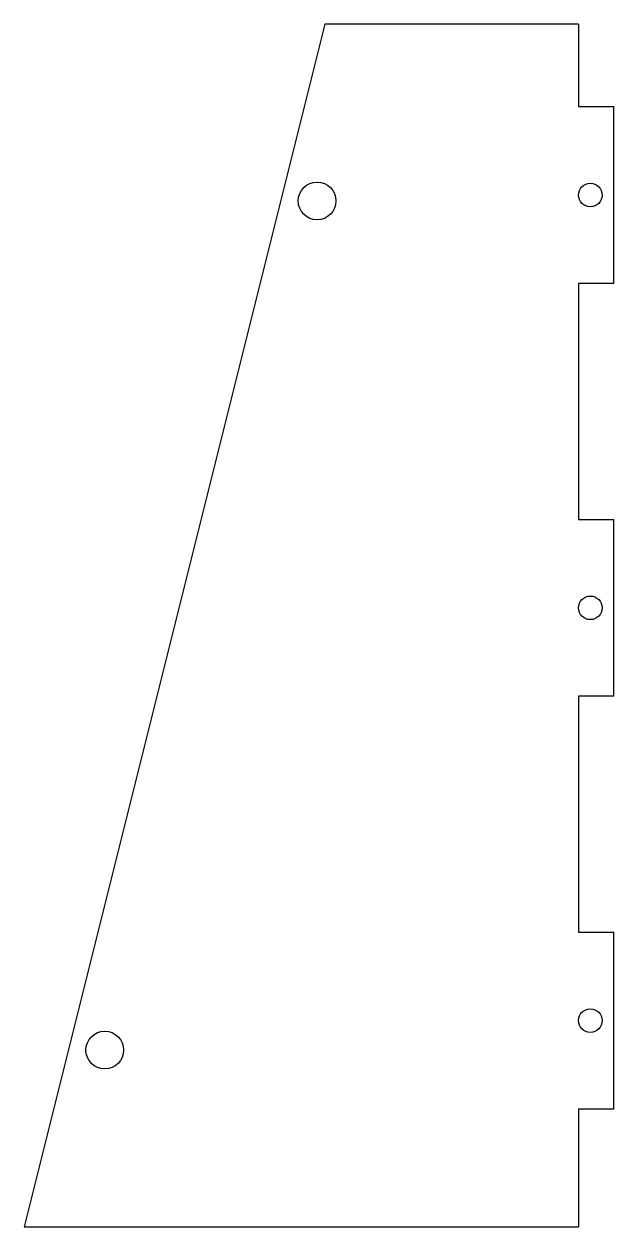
# Model space of a CAD drawing. Header units: millimetres. Extents: x -50 to 0, y 0 to 102.
import ezdxf

# ---------------------------------------------------------------- set-up
doc = ezdxf.new("R2010")
doc.units = ezdxf.units.MM

msp = doc.modelspace()

# ---------------------------------------------------------------- linework, layer by layer
at = {"color": 7, "linetype": 'Continuous', "lineweight": 25}
for p, q in [((-24.5, 102), (-50, 0)), ((-3, 102), (-24.5, 102)), ((-3, 102), (-3, 95)), ((-3, 95), (0, 95)), ((0, 80), (0, 95)), ((0, 80), (-3, 80)), ((-3, 80), (-3, 60)), ((-3, 60), (0, 60)), ((0, 45), (0, 60)), ((0, 45), (-3, 45)), ((-3, 45), (-3, 25)), ((-3, 25), (0, 25)), ((0, 10), (0, 25)), ((0, 10), (-3, 10)), ((-3, 10), (-3, 0)), ((-50, 0), (-3, 0))]:
    msp.add_line(p, q, dxfattribs=at)
for centre, radius in [((-25.16, 87), 1.6), ((-2, 87.5), 1), ((-2, 52.5), 1), ((-2, 17.5), 1), ((-43.16, 15), 1.6)]:
    msp.add_circle(centre, radius, dxfattribs=at)

doc.saveas('drawing.dxf')
